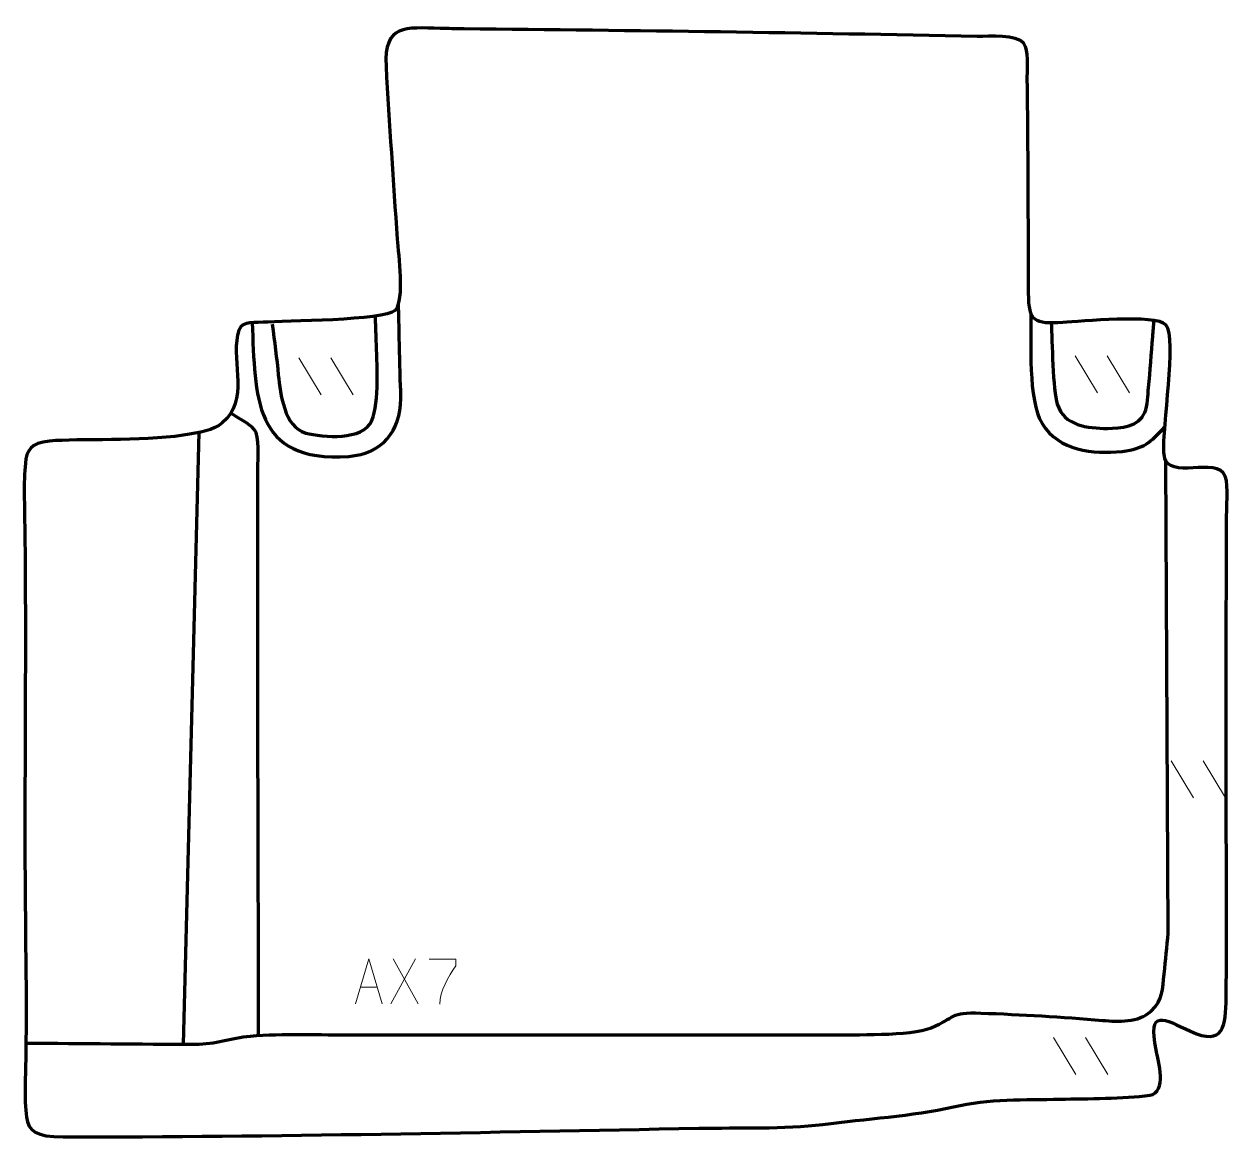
# Model space of a CAD drawing. Header units: millimetres. Extents: x -386 to 281, y -258 to 359.
import ezdxf

# ---------------------------------------------------------------- set-up
doc = ezdxf.new("R2010")
doc.units = ezdxf.units.MM
doc.header["$MEASUREMENT"] = 0
doc.layers.add('layer 2', color=7, linetype='Continuous')
doc.layers.add('layer 3', color=7, linetype='Continuous')

msp = doc.modelspace()

# ---------------------------------------------------------------- linework, layer by layer
at = {"layer": 'layer 2', "color": 142, "lineweight": 158}
for points, knots in [([(-259.6434, 193.4389), (-257.6483, 152.6166), (-259.8288, 115.6804), (-206.0449, 119.3567), (-206.0449, 119.3567), (-187.4878, 120.765), (-177.5237, 133.1971), (-177.2139, 151.3469), (-177.2139, 151.3469), (-177.2371, 155.6011), (-177.5259, 159.9587), (-177.6449, 164.232), (-177.6449, 164.232), (-177.9384, 177.5559), (-178.239, 190.8796), (-178.5469, 204.2032)], [0, 0, 0, 0, 0.2, 0.2, 0.2, 0.2, 0.4, 0.4, 0.4, 0.4, 0.6, 0.6, 0.6, 0.6, 1, 1, 1, 1]), ([(-248.4831, 192.5107), (-247.1676, 182.9544), (-246.0216, 173.8795), (-245.1073, 164.2778), (-245.1073, 164.2778), (-244.0533, 153.8939), (-241.8099, 135.5832), (-229.9038, 132.2877), (-229.9038, 132.2877), (-220.1336, 129.8064), (-198.3335, 127.884), (-193.3612, 139.1803), (-193.3612, 139.1803), (-188.9069, 149.2996), (-190.4796, 171.8946), (-190.8785, 183.4039), (-190.8785, 183.4039), (-191.0209, 187.9523), (-191.181, 192.5003), (-191.3386, 197.0482)], [0, 0, 0, 0, 0.16666667, 0.16666667, 0.16666667, 0.16666667, 0.33333333, 0.33333333, 0.33333333, 0.33333333, 0.5, 0.5, 0.5, 0.5, 0.66666667, 0.66666667, 0.66666667, 0.66666667, 1, 1, 1, 1]), ([(171.7793, 198.7298), (171.9679, 183.127), (170.0362, 150.3703), (177.9913, 137.5797), (177.9913, 137.5797), (187.4531, 122.3665), (206.0485, 120.3944), (222.2957, 122.1428), (222.2957, 122.1428), (234.6698, 123.7413), (237.7156, 126.8358), (245.8924, 135.6819)], [0, 0, 0, 0, 0.25, 0.25, 0.25, 0.25, 0.5, 0.5, 0.5, 0.5, 1, 1, 1, 1]), ([(183.0528, 193.2361), (183.5391, 183.6027), (183.9785, 155.6943), (186.354, 148.3119), (186.354, 148.3119), (190.2331, 136.2569), (203.176, 134.9077), (214.1663, 134.8386), (214.1663, 134.8386), (221.4564, 134.7928), (231.8446, 135.8436), (234.9249, 143.6297), (234.9249, 143.6297), (236.5066, 147.628), (236.6111, 153.1489), (236.9557, 157.4633), (236.9557, 157.4633), (237.8357, 166.8933), (238.5192, 176.3193), (239.3094, 185.7527), (239.3094, 185.7527), (239.5644, 188.7074), (239.8181, 191.6624), (240.0686, 194.6175)], [0, 0, 0, 0, 0.14285714, 0.14285714, 0.14285714, 0.14285714, 0.28571429, 0.28571429, 0.28571429, 0.28571429, 0.42857143, 0.42857143, 0.42857143, 0.42857143, 0.57142857, 0.57142857, 0.57142857, 0.57142857, 0.71428571, 0.71428571, 0.71428571, 0.71428571, 1, 1, 1, 1]), ([(-256.0258, -201.3191), (-256.1911, -96.6647), (-256.6937, 8.0975), (-256.5167, 112.7386), (-256.5167, 112.7386), (-256.5082, 117.7215), (-255.2818, 130.6437), (-258.4397, 134.2353), (-258.4397, 134.2353), (-261.321, 137.5123), (-267.6415, 140.8681), (-271.5272, 143.2148)], [0, 0, 0, 0, 0.25, 0.25, 0.25, 0.25, 0.5, 0.5, 0.5, 0.5, 1, 1, 1, 1]), ([(-384.9051, -205.5534), (-353.6022, -205.7638), (-322.2373, -206.0935), (-290.9426, -206.2044), (-290.9426, -206.2044), (-280.0536, -206.243), (-271.4913, -202.6478), (-260.5331, -201.6915), (-260.5331, -201.6915), (-242.6698, -200.1325), (-221.6409, -201.0573), (-203.4167, -201.0571), (-203.4167, -201.0571), (-128.0793, -201.0564), (-52.7418, -201.057), (22.5956, -201.0569), (22.5956, -201.0569), (30.9322, -201.0569), (39.2687, -201.0569), (47.6052, -201.0569), (47.6052, -201.0569), (51.4902, -201.0569), (55.3751, -201.0569), (59.26, -201.0569), (59.26, -201.0569), (59.5142, -201.0569), (59.7684, -201.0569), (60.0226, -201.0569), (60.0226, -201.0569), (73.7101, -200.7858), (104.9767, -201.742), (116.4545, -197.1001), (116.4545, -197.1001), (130.2648, -191.5149), (126.6349, -188.2634), (144.0808, -188.9366), (144.0808, -188.9366), (166.7993, -189.8185), (188.7667, -190.9683), (211.4273, -193.0023), (211.4273, -193.0023), (220.3825, -193.8061), (231.4077, -194.2911), (238.369, -187.8601), (238.369, -187.8601), (245.3778, -181.3852), (244.5687, -175.951), (245.5866, -167.1464), (245.5866, -167.1464), (246.4506, -159.6733), (247.1794, -152.1907), (247.8767, -144.7006), (247.8767, -144.7006), (247.8767, -144.7006), (246.4469, 116.9638), (246.4469, 116.9638)], [0, 0, 0, 0, 0.06666667, 0.06666667, 0.06666667, 0.06666667, 0.13333333, 0.13333333, 0.13333333, 0.13333333, 0.2, 0.2, 0.2, 0.2, 0.26666667, 0.26666667, 0.26666667, 0.26666667, 0.33333333, 0.33333333, 0.33333333, 0.33333333, 0.4, 0.4, 0.4, 0.4, 0.46666667, 0.46666667, 0.46666667, 0.46666667, 0.53333333, 0.53333333, 0.53333333, 0.53333333, 0.6, 0.6, 0.6, 0.6, 0.66666667, 0.66666667, 0.66666667, 0.66666667, 0.73333333, 0.73333333, 0.73333333, 0.73333333, 0.8, 0.8, 0.8, 0.8, 0.86666667, 0.86666667, 0.86666667, 0.86666667, 1, 1, 1, 1])]:
    msp.add_open_spline(points, degree=3, knots=knots, dxfattribs=at)
at = {"layer": 'layer 2', "color": 250, "lineweight": 9}
for points in [[(-233.7588, 173.9948), (-233.7588, 173.9948), (-221.3945, 153.4505), (-221.3945, 153.4505)], [(-216.0289, 173.9948), (-216.0289, 173.9948), (-203.6646, 153.4505), (-203.6646, 153.4505)], [(196.3337, 175.0488), (196.3337, 175.0488), (208.698, 154.5045), (208.698, 154.5045)], [(214.0636, 175.0488), (214.0636, 175.0488), (226.4279, 154.5045), (226.4279, 154.5045)], [(249.5279, -49.1841), (249.5279, -49.1841), (261.8922, -69.7284), (261.8922, -69.7284)], [(267.2578, -49.1841), (267.2578, -49.1841), (279.6221, -69.7284), (279.6221, -69.7284)], [(-169.1253, -158.9351), (-169.1253, -158.9351), (-182.8659, -183.8309), (-182.8659, -183.8309)], [(-181.4113, -158.9351), (-181.4113, -158.9351), (-167.6707, -183.8886), (-167.6707, -183.8886)], [(-199.7131, -174.632), (-199.7131, -174.632), (-190.2174, -174.632), (-190.2174, -174.632)], [(184.2984, -202.4906), (184.2984, -202.4906), (196.6627, -223.0349), (196.6627, -223.0349)], [(202.0283, -202.4906), (202.0283, -202.4906), (214.3926, -223.0349), (214.3926, -223.0349)]]:
    msp.add_open_spline(points, degree=3, dxfattribs=at)
at = {"layer": 'layer 2', "color": 142, "lineweight": 158}
msp.add_open_spline([(-297.5521, -206.1415), (-297.5521, -206.1415), (-288.9218, 132.6047), (-288.9218, 132.6047)], degree=3, dxfattribs=at)
at = {"layer": 'layer 2', "color": 250, "lineweight": 9}
for points, knots in [([(-202.4357, -183.8814), (-202.4357, -183.8814), (-195.0647, -158.9279), (-195.0647, -158.9279), (-195.0647, -158.9279), (-195.0647, -158.9279), (-187.4948, -183.8814), (-187.4948, -183.8814)], [0, 0, 0, 0, 0.33333333, 0.33333333, 0.33333333, 0.33333333, 1, 1, 1, 1]), ([(-161.6349, -159.0768), (-161.6349, -159.0768), (-146.8188, -159.0768), (-146.8188, -159.0768), (-146.8188, -159.0768), (-146.8191, -160.3264), (-146.8191, -161.576), (-146.8188, -162.8258), (-146.8188, -162.8258), (-150.8132, -168.8229), (-155.7284, -176.6565), (-155.7284, -184.0353)], [0, 0, 0, 0, 0.25, 0.25, 0.25, 0.25, 0.5, 0.5, 0.5, 0.5, 1, 1, 1, 1])]:
    msp.add_open_spline(points, degree=3, knots=knots, dxfattribs=at)
at = {"layer": 'layer 3', "color": 242, "lineweight": 158}
msp.add_open_spline([(-142.2495, 356.0888), (-47.3739, 355.1959), (47.1824, 353.8335), (142.0436, 351.9468), (142.0436, 351.9468), (148.6463, 351.8155), (163.9544, 353.1634), (167.9565, 347.9761), (167.9565, 347.9761), (170.7858, 344.309), (169.7559, 334.6221), (169.8031, 329.7395), (169.8031, 329.7395), (170.2026, 289.6799), (170.4251, 249.7908), (170.5407, 209.7319), (170.5407, 209.7319), (170.5869, 193.6881), (173.818, 192.588), (189.5113, 193.4451), (189.5113, 193.4451), (199.0943, 194.0457), (241.1999, 198.2567), (246.5342, 192.1907), (246.5342, 192.1907), (252.9682, 184.874), (244.4408, 134.6893), (245.4214, 121.7147), (245.4214, 121.7147), (245.5581, 119.9048), (245.7403, 118.6372), (246.4469, 116.9638), (246.4469, 116.9638), (251.4587, 106.9543), (278.3686, 120.4817), (280.0822, 105.9843), (280.0822, 105.9843), (280.9307, 98.8061), (280.1191, 87.4554), (280.0896, 79.7973), (280.0896, 79.7973), (280.1783, 46.8903), (279.8884, 13.9829), (279.8884, -18.9244), (279.8884, -18.9244), (279.8927, -28.4258), (279.897, -37.9272), (279.9014, -47.4285), (279.9014, -47.4285), (279.9323, -91.681), (280.4627, -136.052), (279.9489, -180.2893), (279.9489, -180.2893), (279.6188, -196.1012), (278.7847, -207.5992), (260.1517, -198.9776), (260.1517, -198.9776), (245.3148, -192.1124), (236.571, -186.1282), (241.1305, -209.3842), (241.1305, -209.3842), (242.3151, -215.4263), (247.4324, -232.9561), (237.6836, -234.4243), (237.6836, -234.4243), (223.003, -236.4759), (203.313, -236.2657), (188.0986, -236.6279), (188.0986, -236.6279), (167.9782, -237.0344), (148.7279, -236.2282), (128.9661, -240.9119), (128.9661, -240.9119), (105.5834, -246.0435), (80.439, -247.4875), (56.571, -250.6272), (56.571, -250.6272), (34.9856, -253.3413), (9.9047, -252.306), (-12.1803, -252.7202), (-12.1803, -252.7202), (-129.5082, -254.8925), (-246.9419, -257.5392), (-364.2883, -257.5257), (-364.2883, -257.5257), (-379.5238, -257.524), (-383.4472, -254.2456), (-384.6211, -246.5471), (-384.6211, -246.5471), (-385.3133, -242.0075), (-385.4791, -235.4839), (-385.2765, -227.6021), (-385.2765, -227.6021), (-384.2439, -187.4482), (-385.3383, -146.2875), (-385.461, -106.0043), (-385.461, -106.0043), (-385.6447, -38.1274), (-384.6243, 30.1013), (-385.846, 97.9245), (-385.846, 97.9245), (-385.9544, 103.9452), (-385.7536, 110.4413), (-385.2315, 115.5068), (-385.2315, 115.5068), (-384.5357, 122.2583), (-382.4512, 126.88), (-371.8084, 127.8253), (-371.8084, 127.8253), (-355.4043, 129.2823), (-321.657, 127.4248), (-297.8152, 131.0691), (-297.8152, 131.0691), (-288.4914, 132.4943), (-280.9061, 133.8087), (-276.1294, 137.9228), (-276.1294, 137.9228), (-261.3895, 150.6181), (-270.8478, 170.5292), (-267.7341, 186.5078), (-267.7341, 186.5078), (-266.1248, 194.7668), (-260.9872, 193.1574), (-253.5359, 193.6235), (-253.5359, 193.6235), (-241.724, 194.3624), (-186.5016, 194.5573), (-180.4135, 200.1069), (-180.4135, 200.1069), (-175.1489, 206.3046), (-178.6268, 230.8103), (-179.2406, 239.665), (-179.2406, 239.665), (-181.4488, 271.5159), (-183.6656, 303.4856), (-185.4314, 335.3566), (-185.4314, 335.3566), (-186.7282, 358.7618), (-174.5131, 356.8198), (-155.4794, 356.3677), (-155.4794, 356.3677), (-151.0662, 356.2628), (-146.6646, 356.1417), (-142.2495, 356.0888)], degree=3, knots=[0, 0, 0, 0, 0.02702703, 0.02702703, 0.02702703, 0.02702703, 0.05405405, 0.05405405, 0.05405405, 0.05405405, 0.08108108, 0.08108108, 0.08108108, 0.08108108, 0.10810811, 0.10810811, 0.10810811, 0.10810811, 0.13513514, 0.13513514, 0.13513514, 0.13513514, 0.16216216, 0.16216216, 0.16216216, 0.16216216, 0.18918919, 0.18918919, 0.18918919, 0.18918919, 0.21621622, 0.21621622, 0.21621622, 0.21621622, 0.24324324, 0.24324324, 0.24324324, 0.24324324, 0.27027027, 0.27027027, 0.27027027, 0.27027027, 0.2972973, 0.2972973, 0.2972973, 0.2972973, 0.32432432, 0.32432432, 0.32432432, 0.32432432, 0.35135135, 0.35135135, 0.35135135, 0.35135135, 0.37837838, 0.37837838, 0.37837838, 0.37837838, 0.40540541, 0.40540541, 0.40540541, 0.40540541, 0.43243243, 0.43243243, 0.43243243, 0.43243243, 0.45945946, 0.45945946, 0.45945946, 0.45945946, 0.48648649, 0.48648649, 0.48648649, 0.48648649, 0.51351351, 0.51351351, 0.51351351, 0.51351351, 0.54054054, 0.54054054, 0.54054054, 0.54054054, 0.56756757, 0.56756757, 0.56756757, 0.56756757, 0.59459459, 0.59459459, 0.59459459, 0.59459459, 0.62162162, 0.62162162, 0.62162162, 0.62162162, 0.64864865, 0.64864865, 0.64864865, 0.64864865, 0.67567568, 0.67567568, 0.67567568, 0.67567568, 0.7027027, 0.7027027, 0.7027027, 0.7027027, 0.72972973, 0.72972973, 0.72972973, 0.72972973, 0.75675676, 0.75675676, 0.75675676, 0.75675676, 0.78378378, 0.78378378, 0.78378378, 0.78378378, 0.81081081, 0.81081081, 0.81081081, 0.81081081, 0.83783784, 0.83783784, 0.83783784, 0.83783784, 0.86486486, 0.86486486, 0.86486486, 0.86486486, 0.89189189, 0.89189189, 0.89189189, 0.89189189, 0.91891892, 0.91891892, 0.91891892, 0.91891892, 0.94594595, 0.94594595, 0.94594595, 0.94594595, 1, 1, 1, 1], dxfattribs=at)

doc.saveas('drawing.dxf')
